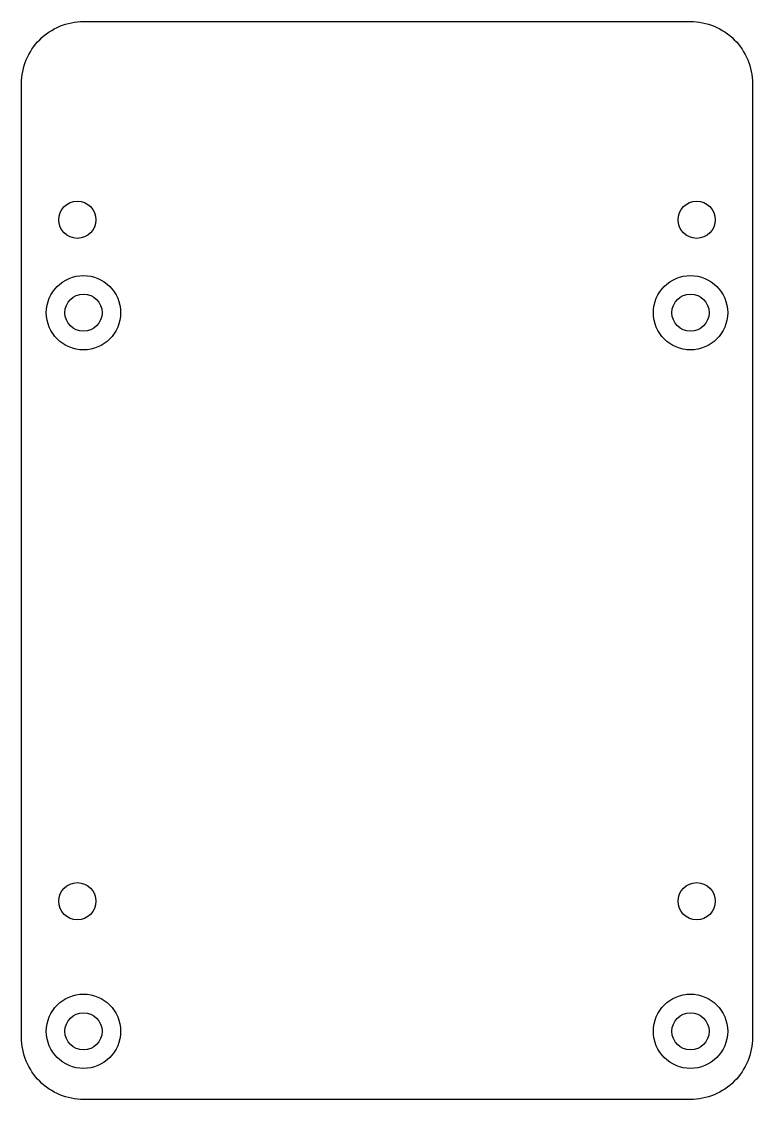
# Model space of a CAD drawing. Header units: millimetres. Extents: x -29.5 to 29.5, y -43.5 to 43.5.
import ezdxf

# ---------------------------------------------------------------- set-up
doc = ezdxf.new("R2010")
doc.units = ezdxf.units.MM
doc.layers.get('0').update_dxf_attribs({"linetype": 'CONTINUOUS'})

msp = doc.modelspace()

# ---------------------------------------------------------------- linework, layer by layer
msp.add_lwpolyline([(-24.5, -43.5, -0.414214), (-29.5, -38.5), (-29.5, 38.5, -0.414214), (-24.5, 43.5), (24.5, 43.5, -0.414214), (29.5, 38.5), (29.5, -38.5, -0.414214), (24.5, -43.5)], format="xyb", close=True)
for centre, radius in [((-25, 27.5), 1.5), ((25, 27.5), 1.5), ((-24.5, 20), 3), ((24.5, 20), 3), ((-24.5, 20), 1.5), ((24.5, 20), 1.5), ((-25, -27.5), 1.5), ((25, -27.5), 1.5), ((-24.5, -38), 3), ((24.5, -38), 3), ((-24.5, -38), 1.5), ((24.5, -38), 1.5)]:
    msp.add_circle(centre, radius)

doc.saveas('drawing.dxf')
